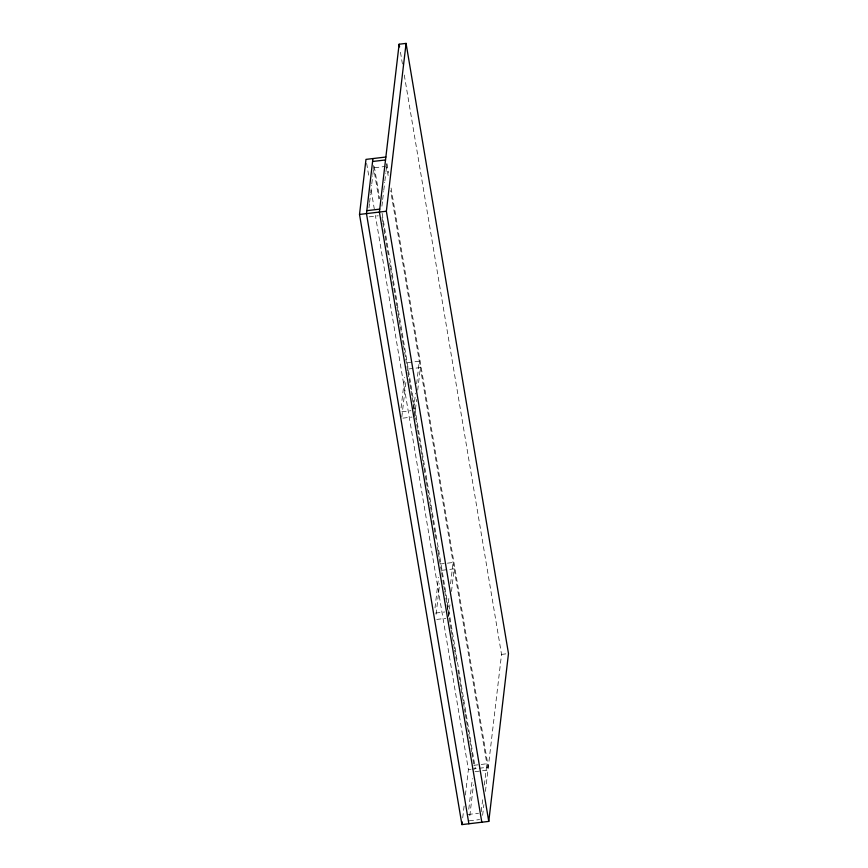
<?xml version="1.0" encoding="UTF-8"?>
<svg xmlns="http://www.w3.org/2000/svg" width="868" height="868" viewBox="0 0 868 868"><rect width="100%" height="100%" fill="white"/><g stroke="black" fill="none" stroke-linecap="round" stroke-linejoin="round"><path stroke-width="0.65" stroke-dasharray="4.34 3.25" d="M368.976 207.723L369.442 203.73M369.605 202.407L370.538 194.432M370.69 193.097L371.634 185.123M371.786 183.799L372.719 175.824M372.882 174.49L373.663 167.849L385.294 166.461M381.909 206.183L382.528 200.866M382.69 199.542L383.623 191.568M383.775 190.233L384.719 182.258M384.871 180.935L385.804 172.96M385.967 171.625L386.586 166.309M401.07 407.949L404.662 377.385M401.819 416.966L405.877 382.408M413.678 409.067L415.555 393.117M416.651 383.819L419.298 361.218L406.376 362.759M414.589 416.759L416.618 399.475M417.714 390.177L420.372 367.576L407.439 369.117M435.009 607.893L438.6 577.318M436.072 614.251L439.664 583.676M447.465 610.345L449.179 595.719M450.59 583.763L453.085 562.497L440.152 564.026M448.528 616.692L450.253 602.077M451.501 591.444L454.148 568.844L441.226 570.385M462.709 817.884L464.293 804.462M465.389 795.055L468.394 769.547L375.388 215.459M468.785 809.16L472.376 778.596M469.827 815.714L473.461 784.835M481.241 811.613L482.803 798.321M484.366 785.03L486.861 763.764L473.939 765.305L474.579 769.113M482.63 815.312L483.877 804.679M485.44 791.388L501.53 654.396L404.043 73.606M369.182 216.87L378.231 215.796M401.895 411.79L410.944 410.705M402.958 418.137L412.007 417.063M435.671 613.058L444.72 611.973M436.745 619.416L445.794 618.331M501.53 654.396L506.163 653.843M468.394 769.547L470.706 769.276M471.866 769.135L477.932 768.408M479.234 768.256L488.283 767.182L390.578 185.058M475.002 771.663L487.935 770.122L390.676 190.667M468.167 814.477L478.507 813.251M469.23 820.835L479.57 819.598M400.463 52.243L402.481 64.254M386.987 163.694L388.56 173.036M386.162 163.77L388.43 177.311M374.282 166.569L379.663 198.609M382.126 213.3L475.349 768.722M373.262 165.495L378.871 198.881M382.007 217.564L382.679 221.579M382.907 222.913L383.797 228.251M384.025 229.586L384.915 234.924M385.142 236.259L386.043 241.597M386.26 242.931L388.278 254.953M389.624 262.961L390.296 266.964M390.524 268.31L391.414 273.648M391.642 274.982L392.542 280.321M392.759 281.655L393.66 286.993M393.888 288.328L394.777 293.677M395.005 295.011L396.795 305.688M397.023 307.022L397.913 312.361M398.141 313.695L399.041 319.044M399.258 320.379L400.159 325.717M400.387 327.052L401.276 332.39M401.504 333.724L402.394 339.062M402.622 340.408L403.294 344.412M403.522 345.746L404.412 351.084M404.64 352.419L405.54 357.757M405.757 359.092L407.776 371.113M408.003 372.448L408.893 377.786M409.121 379.121L409.794 383.124M410.021 384.459L410.911 389.808M411.139 391.142L412.04 396.481M412.257 397.815L413.157 403.153M413.385 404.488L414.275 409.826M414.503 411.161L415.392 416.51M415.62 417.844L416.521 423.183M416.738 424.517L417.41 428.521M417.638 429.855L418.539 435.194M418.756 436.539L419.656 441.877M419.873 443.212L420.774 448.55M421.002 449.884L421.891 455.223M422.119 456.557L423.02 461.906M423.237 463.241L423.909 467.244M424.137 468.579L426.155 480.59M426.372 481.924L427.273 487.274M427.501 488.608L428.391 493.946M428.618 495.281L429.519 500.619M429.736 501.954L430.409 505.957M430.636 507.292L431.526 512.641M431.754 513.975L432.655 519.314M432.872 520.648L434.89 532.67M435.118 534.004L436.018 539.343M437.353 547.35L438.025 551.354M438.253 552.688L439.154 558.037M439.371 559.372L441.389 571.383M441.617 572.717L443.635 584.739M443.852 586.074L444.524 590.077M444.752 591.412L445.653 596.75M445.87 598.085L446.77 603.423M446.998 604.768L447.888 610.106M448.116 611.441L449.006 616.779M449.233 618.114L450.134 623.452M450.351 624.786L451.024 628.801M451.251 630.135L452.152 635.474M452.369 636.808L454.387 648.819M454.615 650.154L455.505 655.503M455.733 656.837L456.633 662.175M457.978 670.183L458.651 674.186M458.868 675.521L459.769 680.87M459.997 682.205L460.886 687.543M461.114 688.877L463.132 700.899M463.349 702.234L464.25 707.572M464.478 708.906L465.15 712.91M465.367 714.245L466.268 719.583M466.485 720.917L467.385 726.266M467.613 727.601L468.503 732.939M468.731 734.274L469.631 739.612M469.848 740.946L471.649 751.634M471.866 752.968L472.767 758.306M472.984 759.641L473.885 764.979M366.654 163.39L368.889 176.736M371.135 190.092L374.271 208.787"/><path stroke-width="1.3" d="M481.816 822.235L379.403 212.063L399.117 44.225L406.072 43.4L508.485 653.561L488.771 821.399L461.928 824.6L359.515 214.439L365.981 159.387L385.869 157.021M372.936 158.551L366.47 213.604L468.883 823.775M488.771 821.399L386.358 211.239L406.072 43.4M461.928 824.6L462.243 821.909M372.6 161.491L385.522 159.951M366.817 210.674L379.75 209.134M359.515 214.439L386.358 211.239M399.117 44.225L399.562 46.894"/></g></svg>
